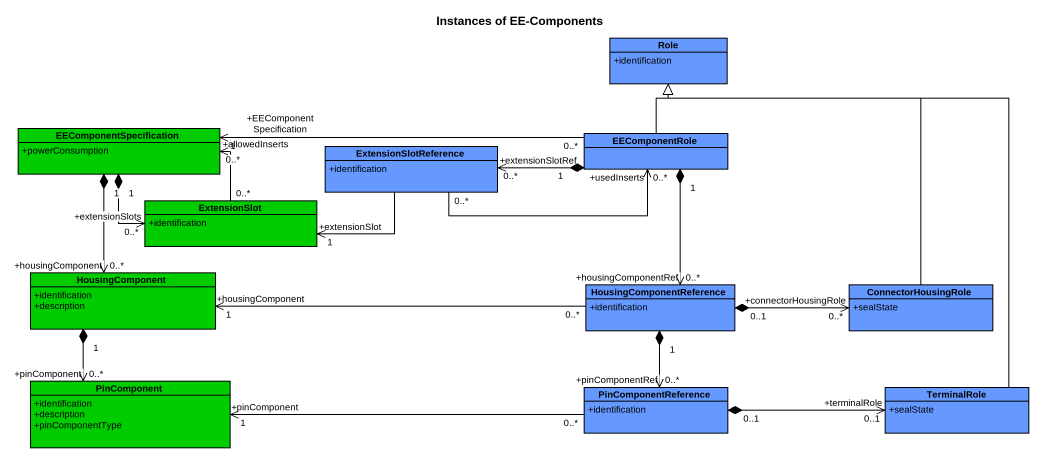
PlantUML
@startuml
title Instances of EE-Components
hide circle
hide empty members
skinparam classAttributeIconSize 0
class Role #6699FF {
  +identification
}
class EEComponentSpecification #00CC00 {
  +powerConsumption
}
class EEComponentRole #6699FF
class ExtensionSlotReference #6699FF {
  +identification
}
class ExtensionSlot #00CC00 {
  +identification
}
class HousingComponent #00CC00 {
  +identification
  +description
}
class HousingComponentReference #6699FF {
  +identification
}
class ConnectorHousingRole #6699FF {
  +sealState
}
class PinComponent #00CC00 {
  +identification
  +description
  +pinComponentType
}
class PinComponentReference #6699FF {
  +identification
}
class TerminalRole #6699FF {
  +sealState
}
EEComponentSpecification "1" *--> "+extensionSlots\n0..*" ExtensionSlot
EEComponentSpecification "1" *--> "+housingComponent\n0..*" HousingComponent
EEComponentRole -up-|> Role
EEComponentRole "0..*" -left-> "+EEComponentSpecification\n1" EEComponentSpecification
EEComponentRole "1" *-left-> "0..*\n+extensionSlotRef" ExtensionSlotReference
EEComponentRole "0..*\n+usedInserts" <-left- "0..*" ExtensionSlotReference
EEComponentRole "1" *--> "+housingComponentRef\n0..*" HousingComponentReference
ExtensionSlot "0..*" -up-> "+allowedInserts\n0..*" EEComponentSpecification
ExtensionSlot "+extensionSlot\n1" <-right- ExtensionSlotReference
HousingComponent "1" *--> "+pinComponent\n0..*" PinComponent
HousingComponentReference "0..*" -left-> "+housingComponent\n1" HousingComponent
HousingComponentReference "0..1" *-right-> "0..*\n+connectorHousingRole" ConnectorHousingRole
HousingComponentReference "1" *--> "+pinComponentRef\n0..*" PinComponentReference
ConnectorHousingRole -up-|> Role
PinComponentReference "0..*" -left-> "+pinComponent\n1" PinComponent
PinComponentReference "0..1" *-right-> "+terminalRole\n0..1" TerminalRole
TerminalRole -up-|> Role
@enduml
